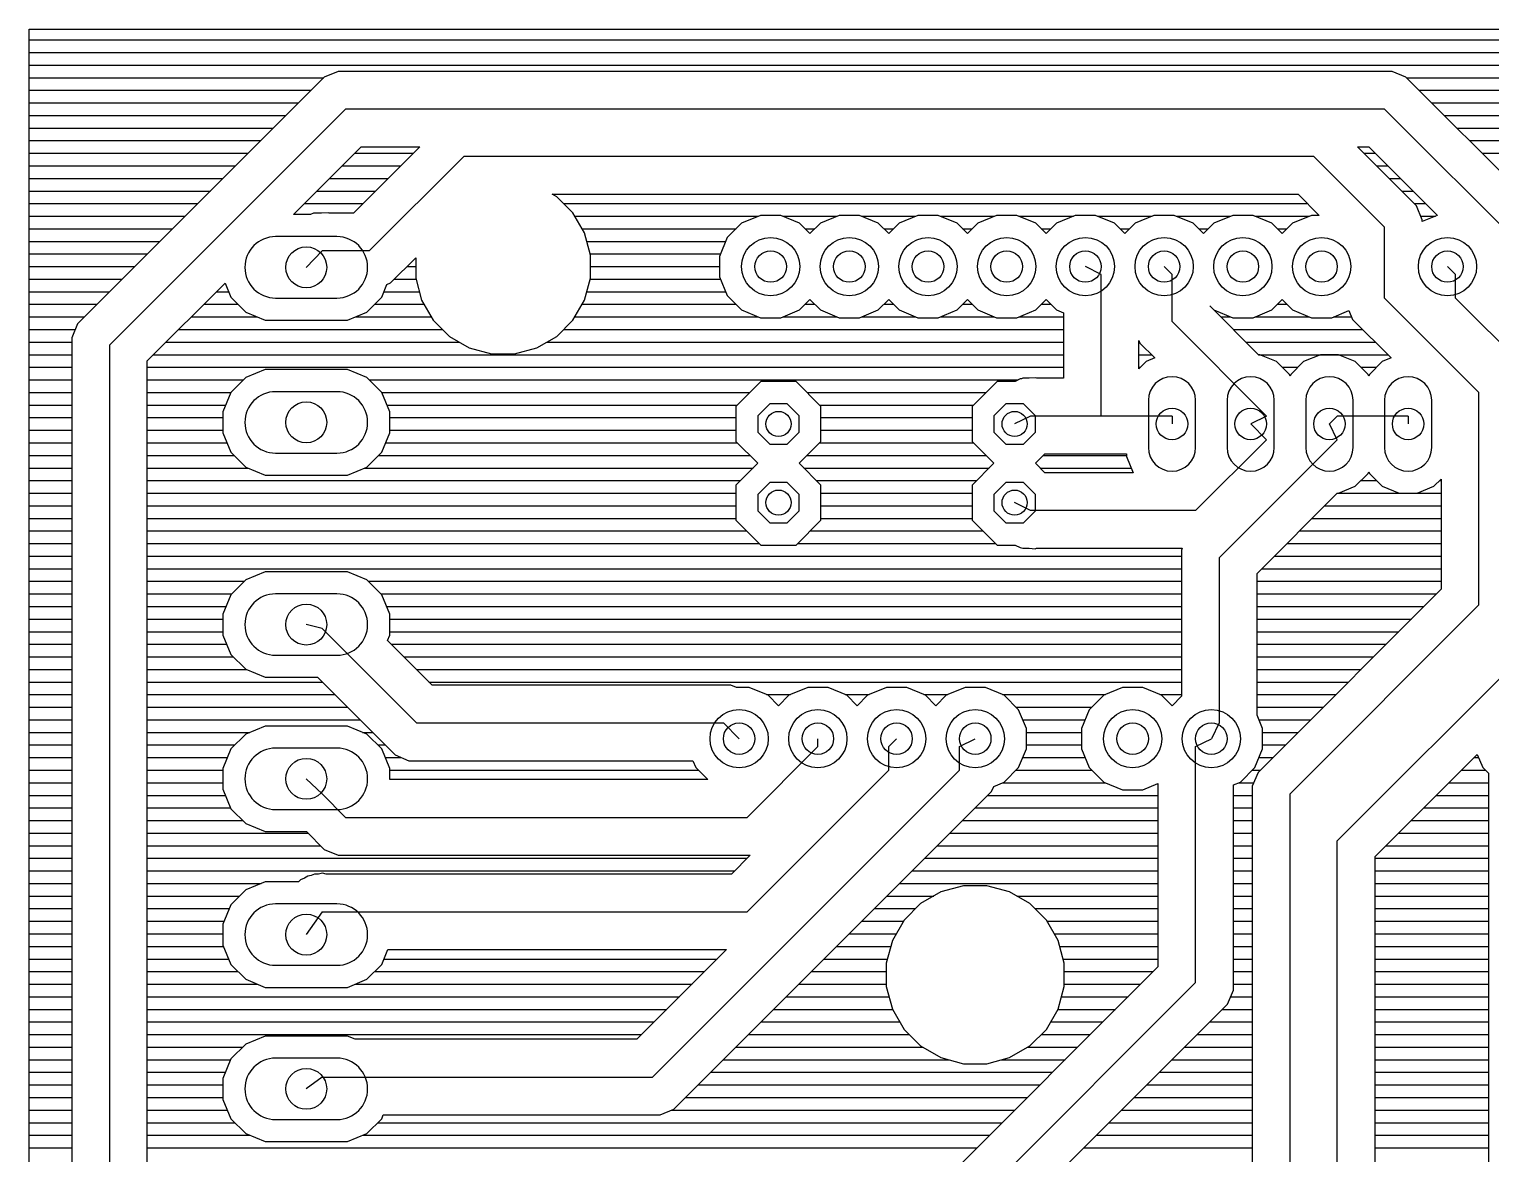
# Model space of a CAD drawing. Extents: x 1 to 104, y 1 to 79.
# Drawn here: x 1.22 to 48.39, y 42.48 to 78.78 of the extents above; entities that cross this region are included whole.
import ezdxf

# ---------------------------------------------------------------- set-up
doc = ezdxf.new("R2010")
doc.units = 0
for name, color, linetype in [('16', 174, 'CONTINUOUS'), ('17', 94, 'CONTINUOUS'), ('44', 250, 'CONTINUOUS')]:
    doc.layers.add(name, color=color, linetype=linetype)

# ---------------------------------------------------------------- blocks, each defined once
blk = doc.blocks.new('ROUNDP')
blk.add_circle((0, 0), 0.5)
blk = doc.blocks.new('LONGP100')
blk.add_lwpolyline([(-0.5, -0.5), (0.5, -0.5, 1), (0.5, 0.5), (-0.5, 0.5, 1)], format="xyb", close=True)
blk = doc.blocks.new('OCTAGONP')
blk.add_lwpolyline([(-0.5, -0.2071), (-0.5, 0.2071), (-0.2071, 0.5), (0.2071, 0.5), (0.5, 0.2071), (0.5, -0.2071), (0.2071, -0.5), (-0.2071, -0.5)], close=True)

msp = doc.modelspace()

# ---------------------------------------------------------------- linework, layer by layer
at = {"layer": '16'}
for p, q in [((1.2192, 1.2192), (1.2192, 78.7808)), ((1.2192, 78.7808), (103.8608, 78.7808)), ((1.2192, 78.4352), (103.8608, 78.4352)), ((1.2192, 78.0288), (103.8608, 78.0288)), ((1.2192, 77.6224), (103.8608, 77.6224)), ((11.1875, 77.4192), (10.7394, 77.2336)), ((44.7155, 77.4192), (11.1875, 77.4192)), ((45.2005, 77.4192), (44.7155, 77.4192)), ((45.6486, 77.2336), (45.2005, 77.4192)), ((1.2192, 77.216), (10.7218, 77.216)), ((10.3964, 76.8906), (2.7764, 69.2706)), ((10.7394, 77.2336), (10.3964, 76.8906)), ((50.2206, 72.6616), (45.6486, 77.2336)), ((45.6662, 77.216), (103.8608, 77.216)), ((1.2192, 76.8096), (10.3154, 76.8096)), ((46.0726, 76.8096), (103.8608, 76.8096)), ((1.2192, 76.4032), (9.909, 76.4032)), ((1.2192, 75.9968), (9.5026, 75.9968)), ((11.43, 76.2), (3.81, 68.58)), ((44.958, 76.2), (11.43, 76.2)), ((49.53, 71.628), (44.958, 76.2)), ((46.479, 76.4032), (103.8608, 76.4032)), ((46.8854, 75.9968), (103.8608, 75.9968)), ((1.2192, 75.5904), (9.0962, 75.5904)), ((47.2918, 75.5904), (54.0542, 75.5904)), ((1.2192, 75.184), (8.6898, 75.184)), ((47.6982, 75.184), (53.6478, 75.184)), ((1.2192, 74.7776), (8.2834, 74.7776)), ((9.7506, 72.7964), (11.935, 74.9808)), ((13.8206, 74.9808), (11.687, 72.8472)), ((11.7318, 74.7776), (13.6174, 74.7776)), ((11.935, 74.9808), (13.8206, 74.9808)), ((15.24, 74.676), (12.192, 71.628)), ((42.672, 74.676), (15.24, 74.676)), ((44.958, 72.39), (42.672, 74.676)), ((45.6486, 73.4236), (44.0914, 74.9808)), ((44.0914, 74.9808), (44.453, 74.9808)), ((44.2946, 74.7776), (44.6562, 74.7776)), ((44.453, 74.9808), (46.6628, 72.771)), ((48.1046, 74.7776), (53.2414, 74.7776)), ((1.2192, 74.3712), (7.877, 74.3712)), ((11.3254, 74.3712), (13.211, 74.3712)), ((44.701, 74.3712), (45.0626, 74.3712)), ((1.2192, 73.9648), (7.4706, 73.9648)), ((10.919, 73.9648), (12.8046, 73.9648)), ((45.1074, 73.9648), (45.469, 73.9648)), ((1.2192, 73.5584), (7.0642, 73.5584)), ((1.2192, 73.152), (6.6578, 73.152)), ((10.1062, 73.152), (11.9918, 73.152)), ((10.5126, 73.5584), (12.3982, 73.5584)), ((18.241, 73.3759), (18.1009, 73.4568)), ((18.1009, 73.4568), (42.167, 73.4568)), ((18.7659, 72.851), (18.241, 73.3759)), ((18.4649, 73.152), (42.4718, 73.152)), ((42.167, 73.4568), (42.8528, 72.771)), ((45.5138, 73.5584), (45.8754, 73.5584)), ((45.9916, 73.0806), (45.6486, 73.4236)), ((45.9202, 73.152), (46.2818, 73.152)), ((1.2192, 72.7456), (6.2514, 72.7456)), ((10.2953, 72.7964), (9.7506, 72.7964)), ((10.3958, 72.8409), (10.2953, 72.7964)), ((10.4112, 72.8413), (10.3958, 72.8409)), ((10.4255, 72.8472), (10.4112, 72.8413)), ((10.6532, 72.8472), (10.4255, 72.8472)), ((10.8807, 72.8527), (10.6532, 72.8472)), ((10.8951, 72.8472), (10.8807, 72.8527)), ((11.687, 72.8472), (10.8951, 72.8472)), ((19.1371, 72.2082), (18.7659, 72.851)), ((18.8268, 72.7456), (24.7563, 72.7456)), ((24.8176, 72.771), (24.2108, 72.5196)), ((25.4744, 72.771), (24.8176, 72.771)), ((26.0812, 72.5196), (25.4744, 72.771)), ((25.5357, 72.7456), (27.2963, 72.7456)), ((27.3576, 72.771), (26.7508, 72.5196)), ((28.0144, 72.771), (27.3576, 72.771)), ((28.6212, 72.5196), (28.0144, 72.771)), ((28.0757, 72.7456), (29.8363, 72.7456)), ((29.8976, 72.771), (29.2908, 72.5196)), ((30.5544, 72.771), (29.8976, 72.771)), ((31.1612, 72.5196), (30.5544, 72.771)), ((30.6157, 72.7456), (32.3763, 72.7456)), ((32.4376, 72.771), (31.8308, 72.5196)), ((33.0944, 72.771), (32.4376, 72.771)), ((33.7012, 72.5196), (33.0944, 72.771)), ((33.1557, 72.7456), (34.9163, 72.7456)), ((34.9776, 72.771), (34.3708, 72.5196)), ((35.6344, 72.771), (34.9776, 72.771)), ((36.2412, 72.5196), (35.6344, 72.771)), ((35.6957, 72.7456), (37.4563, 72.7456)), ((37.5176, 72.771), (36.9108, 72.5196)), ((38.1744, 72.771), (37.5176, 72.771)), ((38.7812, 72.5196), (38.1744, 72.771)), ((38.2357, 72.7456), (39.9963, 72.7456)), ((40.0576, 72.771), (39.4508, 72.5196)), ((40.7144, 72.771), (40.0576, 72.771)), ((41.3212, 72.5196), (40.7144, 72.771)), ((40.7757, 72.7456), (42.5363, 72.7456)), ((42.5976, 72.771), (41.9908, 72.5196)), ((42.8528, 72.771), (42.5976, 72.771)), ((46.1772, 72.6325), (45.9916, 73.0806)), ((46.1304, 72.7456), (46.6003, 72.7456)), ((46.6616, 72.771), (46.1772, 72.5704)), ((46.6628, 72.771), (46.6616, 72.771)), ((1.2192, 72.3392), (5.845, 72.3392)), ((19.0614, 72.3392), (24.0303, 72.3392)), ((19.3292, 71.4912), (19.1371, 72.2082)), ((24.2108, 72.5196), (23.7463, 72.0552)), ((26.416, 72.1849), (26.0812, 72.5196)), ((26.2617, 72.3392), (26.5703, 72.3392)), ((26.7508, 72.5196), (26.416, 72.1849)), ((28.956, 72.1849), (28.6212, 72.5196)), ((28.8017, 72.3392), (29.1103, 72.3392)), ((29.2908, 72.5196), (28.956, 72.1849)), ((31.496, 72.1849), (31.1612, 72.5196)), ((31.3417, 72.3392), (31.6503, 72.3392)), ((31.8308, 72.5196), (31.496, 72.1849)), ((34.036, 72.1849), (33.7012, 72.5196)), ((33.8817, 72.3392), (34.1903, 72.3392)), ((34.3708, 72.5196), (34.036, 72.1849)), ((36.576, 72.1849), (36.2412, 72.5196)), ((36.4217, 72.3392), (36.7303, 72.3392)), ((36.9108, 72.5196), (36.576, 72.1849)), ((39.116, 72.1849), (38.7812, 72.5196)), ((38.9617, 72.3392), (39.2703, 72.3392)), ((39.4508, 72.5196), (39.116, 72.1849)), ((41.656, 72.1849), (41.3212, 72.5196)), ((41.5017, 72.3392), (41.8103, 72.3392)), ((41.9908, 72.5196), (41.656, 72.1849)), ((44.958, 70.104), (44.958, 72.39)), ((46.1772, 72.5704), (46.1772, 72.6325)), ((1.2192, 71.9328), (5.4386, 71.9328)), ((19.2109, 71.9328), (23.6956, 71.9328)), ((23.7463, 72.0552), (23.495, 71.4484)), ((1.2192, 71.5264), (5.0322, 71.5264)), ((10.668, 71.628), (10.16, 71.0946)), ((12.192, 71.628), (10.668, 71.628)), ((12.8826, 70.5944), (13.6908, 71.4026)), ((13.6908, 71.4026), (13.6908, 70.7488)), ((19.3198, 71.5264), (23.5273, 71.5264)), ((19.3292, 70.7488), (19.3292, 71.4912)), ((23.495, 71.4484), (23.495, 70.7916)), ((1.2192, 71.12), (4.6258, 71.12)), ((13.4082, 71.12), (13.6908, 71.12)), ((19.3292, 71.12), (23.495, 71.12)), ((23.495, 70.7916), (23.7463, 70.1848)), ((35.814, 70.866), (35.306, 71.12)), ((35.814, 66.294), (35.814, 70.866)), ((38.1, 70.866), (37.846, 71.12)), ((38.1, 69.342), (38.1, 70.866)), ((47.244, 70.866), (46.99, 71.12)), ((47.244, 70.104), (47.244, 70.866)), ((1.2192, 70.7136), (4.2194, 70.7136)), ((1.2192, 70.3072), (3.813, 70.3072)), ((5.0292, 68.075), (7.5387, 70.5845)), ((7.2614, 70.3072), (7.6535, 70.3072)), ((7.5387, 70.5845), (7.7267, 70.1306)), ((12.5933, 70.1306), (12.7653, 70.5458)), ((12.6665, 70.3072), (13.8091, 70.3072)), ((12.7653, 70.5458), (12.8826, 70.5944)), ((13.0018, 70.7136), (13.7002, 70.7136)), ((13.6908, 70.7488), (13.8829, 70.0318)), ((19.1371, 70.0318), (19.3292, 70.7488)), ((19.2109, 70.3072), (23.6956, 70.3072)), ((19.3198, 70.7136), (23.5273, 70.7136)), ((1.2192, 69.9008), (3.4066, 69.9008)), ((6.855, 69.9008), (7.9565, 69.9008)), ((7.7267, 70.1306), (8.2054, 69.6519)), ((12.1146, 69.6519), (12.5933, 70.1306)), ((12.3635, 69.9008), (13.9586, 69.9008)), ((13.8829, 70.0318), (14.2541, 69.389)), ((18.7659, 69.389), (19.1371, 70.0318)), ((19.0614, 69.9008), (24.0303, 69.9008)), ((23.7463, 70.1848), (24.2108, 69.7203)), ((26.0812, 69.7203), (26.416, 70.0551)), ((26.2617, 69.9008), (26.5703, 69.9008)), ((26.416, 70.0551), (26.7508, 69.7203)), ((28.6212, 69.7203), (28.956, 70.0551)), ((28.8017, 69.9008), (29.1103, 69.9008)), ((28.956, 70.0551), (29.2908, 69.7203)), ((31.1612, 69.7203), (31.496, 70.0551)), ((31.3417, 69.9008), (31.6503, 69.9008)), ((31.496, 70.0551), (31.8308, 69.7203)), ((33.7012, 69.7203), (34.036, 70.0551)), ((33.8817, 69.9008), (34.1903, 69.9008)), ((34.036, 70.0551), (34.3708, 69.7203)), ((39.3192, 69.847), (39.3192, 69.8519)), ((39.3192, 69.8519), (39.4508, 69.7203)), ((40.891, 68.2752), (39.3192, 69.847)), ((41.3212, 69.7203), (41.656, 70.0551)), ((41.5017, 69.9008), (41.8103, 69.9008)), ((41.656, 70.0551), (41.9908, 69.7203)), ((48.006, 67.056), (44.958, 70.104)), ((49.53, 67.818), (47.244, 70.104)), ((1.2192, 69.4944), (3.0002, 69.4944)), ((6.4486, 69.4944), (8.5856, 69.4944)), ((8.2054, 69.6519), (8.8309, 69.3928)), ((8.8309, 69.3928), (11.4891, 69.3928)), ((11.4891, 69.3928), (12.1146, 69.6519)), ((11.7344, 69.4944), (14.1932, 69.4944)), ((14.2541, 69.389), (14.779, 68.8641)), ((18.241, 68.8641), (18.7659, 69.389)), ((18.8268, 69.4944), (24.7563, 69.4944)), ((24.2108, 69.7203), (24.8176, 69.469)), ((24.8176, 69.469), (25.4744, 69.469)), ((25.4744, 69.469), (26.0812, 69.7203)), ((25.5357, 69.4944), (27.2963, 69.4944)), ((26.7508, 69.7203), (27.3576, 69.469)), ((27.3576, 69.469), (28.0144, 69.469)), ((28.0144, 69.469), (28.6212, 69.7203)), ((28.0757, 69.4944), (29.8363, 69.4944)), ((29.2908, 69.7203), (29.8976, 69.469)), ((29.8976, 69.469), (30.5544, 69.469)), ((30.5544, 69.469), (31.1612, 69.7203)), ((30.6157, 69.4944), (32.3763, 69.4944)), ((31.8308, 69.7203), (32.4376, 69.469)), ((32.4376, 69.469), (33.0944, 69.469)), ((33.0944, 69.469), (33.7012, 69.7203)), ((33.1557, 69.4944), (34.5948, 69.4944)), ((34.3708, 69.7203), (34.5948, 69.6276)), ((34.5948, 69.6276), (34.5948, 67.5132)), ((41.148, 66.294), (38.1, 69.342)), ((39.4508, 69.7203), (40.0576, 69.469)), ((39.6718, 69.4944), (39.9963, 69.4944)), ((40.0576, 69.469), (40.7144, 69.469)), ((40.7144, 69.469), (41.3212, 69.7203)), ((40.7757, 69.4944), (42.5363, 69.4944)), ((41.9908, 69.7203), (42.5976, 69.469)), ((42.5976, 69.469), (43.2544, 69.469)), ((43.2544, 69.469), (43.8066, 69.6977)), ((43.3157, 69.4944), (43.8909, 69.4944)), ((43.8066, 69.6977), (43.9244, 69.4134)), ((43.9244, 69.4134), (45.1693, 68.1685)), ((1.2192, 69.088), (2.7008, 69.088)), ((2.7764, 69.2706), (2.5908, 68.8225)), ((6.0422, 69.088), (14.555, 69.088)), ((18.465, 69.088), (34.5948, 69.088)), ((40.0782, 69.088), (44.2498, 69.088)), ((1.2192, 68.6816), (2.5908, 68.6816)), ((2.5908, 68.8225), (2.5908, 18.0455)), ((3.81, 68.58), (3.81, 18.288)), ((5.6358, 68.6816), (15.095, 68.6816)), ((14.779, 68.8641), (15.4218, 68.4929)), ((15.4218, 68.4929), (16.1388, 68.3008)), ((16.8812, 68.3008), (17.5982, 68.4929)), ((17.5982, 68.4929), (18.241, 68.8641)), ((17.925, 68.6816), (34.5948, 68.6816)), ((37.0332, 67.8186), (37.0332, 68.7316)), ((37.0332, 68.7316), (37.0664, 68.6514)), ((37.0332, 68.6816), (37.0539, 68.6816)), ((37.0664, 68.6514), (37.5493, 68.1685)), ((40.4846, 68.6816), (44.6562, 68.6816)), ((1.2192, 68.2752), (2.5908, 68.2752)), ((5.0292, 35.7094), (5.0292, 68.075)), ((5.2294, 68.2752), (34.5948, 68.2752)), ((16.1388, 68.3008), (16.8812, 68.3008)), ((37.0332, 68.2752), (37.4426, 68.2752)), ((37.2655, 68.0509), (37.0332, 67.8186)), ((37.5493, 68.1685), (37.2655, 68.0509)), ((40.933, 68.2752), (40.891, 68.2752)), ((40.891, 68.2752), (45.0626, 68.2752)), ((41.4745, 68.0509), (40.933, 68.2752)), ((41.8889, 67.6365), (41.4745, 68.0509)), ((42.3455, 68.0509), (41.9311, 67.6365)), ((42.887, 68.2752), (42.3455, 68.0509)), ((43.473, 68.2752), (42.887, 68.2752)), ((44.0145, 68.0509), (43.473, 68.2752)), ((44.4289, 67.6365), (44.0145, 68.0509)), ((44.8855, 68.0509), (44.4711, 67.6365)), ((45.1693, 68.1685), (44.8855, 68.0509)), ((1.2192, 67.8688), (2.5908, 67.8688)), ((1.2192, 67.4624), (2.5908, 67.4624)), ((5.0292, 67.8688), (34.5948, 67.8688)), ((5.0292, 67.4624), (8.1343, 67.4624)), ((8.2054, 67.5335), (7.7267, 67.0548)), ((8.8309, 67.7926), (8.2054, 67.5335)), ((11.4891, 67.7926), (8.8309, 67.7926)), ((12.1146, 67.5335), (11.4891, 67.7926)), ((12.5933, 67.0548), (12.1146, 67.5335)), ((12.1857, 67.4624), (33.1386, 67.4624)), ((33.1997, 67.4929), (33.037, 67.4116)), ((33.2442, 67.4961), (33.1997, 67.4929)), ((33.2855, 67.5132), (33.2442, 67.4961)), ((33.4847, 67.5132), (33.2855, 67.5132)), ((33.6835, 67.5273), (33.4847, 67.5132)), ((33.7259, 67.5132), (33.6835, 67.5273)), ((34.5948, 67.5132), (33.7259, 67.5132)), ((37.0332, 67.8688), (37.0834, 67.8688)), ((41.6566, 67.8688), (42.1634, 67.8688)), ((41.91, 67.5856), (41.8889, 67.6365)), ((41.9311, 67.6365), (41.91, 67.5856)), ((44.1966, 67.8688), (44.7034, 67.8688)), ((44.45, 67.5856), (44.4289, 67.6365)), ((44.4711, 67.6365), (44.45, 67.5856)), ((1.2192, 67.056), (2.5908, 67.056)), ((5.0292, 67.056), (7.7279, 67.056)), ((7.7267, 67.0548), (7.4676, 66.4293)), ((12.5921, 67.056), (24.4763, 67.056)), ((12.8524, 66.4293), (12.5933, 67.0548)), ((24.8319, 67.4116), (24.0284, 66.6081)), ((25.9681, 67.4116), (24.8319, 67.4116)), ((26.7716, 66.6081), (25.9681, 67.4116)), ((26.3237, 67.056), (32.0963, 67.056)), ((32.4519, 67.4116), (31.6484, 66.6081)), ((33.037, 67.4116), (32.4519, 67.4116)), ((48.006, 60.198), (48.006, 67.056)), ((1.2192, 66.6496), (2.5908, 66.6496)), ((5.0292, 66.6496), (7.5589, 66.6496)), ((12.7612, 66.6496), (24.0699, 66.6496)), ((24.0284, 66.6081), (24.0284, 65.4719)), ((26.7301, 66.6496), (31.6899, 66.6496)), ((26.7716, 65.4719), (26.7716, 66.6081)), ((31.6484, 66.6081), (31.6484, 65.4719)), ((1.2192, 66.2432), (2.5908, 66.2432)), ((5.0292, 66.2432), (7.4676, 66.2432)), ((7.4676, 66.4293), (7.4676, 65.7523)), ((12.8524, 65.7523), (12.8524, 66.4293)), ((12.8524, 66.2432), (24.0284, 66.2432)), ((26.7716, 66.2432), (31.6484, 66.2432)), ((33.528, 66.294), (33.02, 66.04)), ((35.814, 66.294), (33.528, 66.294)), ((38.1, 66.294), (35.814, 66.294)), ((38.1, 66.294), (38.1, 66.04)), ((41.148, 66.294), (40.64, 66.04)), ((41.148, 65.532), (40.64, 66.04)), ((43.434, 66.294), (43.18, 66.04)), ((43.434, 65.532), (43.18, 66.04)), ((45.72, 66.294), (43.434, 66.294)), ((45.72, 66.294), (45.72, 66.04)), ((1.2192, 65.8368), (2.5908, 65.8368)), ((5.0292, 65.8368), (7.4676, 65.8368)), ((7.4676, 65.7523), (7.7267, 65.1268)), ((12.5933, 65.1268), (12.8524, 65.7523)), ((12.8524, 65.8368), (24.0284, 65.8368)), ((26.7716, 65.8368), (31.6484, 65.8368)), ((1.2192, 65.4304), (2.5908, 65.4304)), ((5.0292, 65.4304), (7.6009, 65.4304)), ((7.7267, 65.1268), (8.2054, 64.6481)), ((12.1146, 64.6481), (12.5933, 65.1268)), ((12.7191, 65.4304), (24.0699, 65.4304)), ((24.0284, 65.4719), (24.7303, 64.77)), ((26.0697, 64.77), (26.7716, 65.4719)), ((26.7301, 65.4304), (31.6899, 65.4304)), ((31.6484, 65.4719), (32.3503, 64.77)), ((41.148, 65.532), (38.862, 63.246)), ((43.434, 65.532), (39.624, 61.722)), ((1.2192, 65.024), (2.5908, 65.024)), ((5.0292, 65.024), (7.8295, 65.024)), ((8.2054, 64.6481), (8.8309, 64.389)), ((11.4891, 64.389), (12.1146, 64.6481)), ((12.4905, 65.024), (24.4763, 65.024)), ((24.7303, 64.77), (24.0284, 64.0681)), ((26.7716, 64.0681), (26.0697, 64.77)), ((26.3237, 65.024), (32.0963, 65.024)), ((32.3503, 64.77), (31.6484, 64.0681)), ((33.6897, 64.77), (33.9945, 65.0748)), ((33.9945, 64.4652), (33.6897, 64.77)), ((33.9437, 65.024), (36.6268, 65.024)), ((33.9945, 65.0748), (36.0565, 65.0748)), ((36.0565, 65.0748), (36.6268, 65.0748)), ((36.6268, 65.0748), (36.6268, 64.985)), ((36.6268, 64.985), (36.8421, 64.4652)), ((1.2192, 64.6176), (2.5908, 64.6176)), ((1.2192, 64.2112), (2.5908, 64.2112)), ((5.0292, 64.6176), (8.279, 64.6176)), ((5.0292, 64.2112), (24.1715, 64.2112)), ((8.8309, 64.389), (11.4891, 64.389)), ((12.041, 64.6176), (24.5779, 64.6176)), ((26.2221, 64.6176), (32.1979, 64.6176)), ((26.6285, 64.2112), (31.7915, 64.2112)), ((33.8421, 64.6176), (36.779, 64.6176)), ((36.8421, 64.4652), (33.9945, 64.4652)), ((44.0145, 64.0291), (44.4289, 64.4435)), ((44.1966, 64.2112), (44.7034, 64.2112)), ((44.4289, 64.4435), (44.45, 64.4944)), ((44.45, 64.4944), (44.4711, 64.4435)), ((44.4711, 64.4435), (44.8855, 64.0291)), ((46.5545, 64.0291), (46.7868, 64.2614)), ((46.7366, 64.2112), (46.7868, 64.2112)), ((46.7868, 64.2614), (46.7868, 60.703)), ((1.2192, 63.8048), (2.5908, 63.8048)), ((5.0292, 63.8048), (24.0284, 63.8048)), ((24.0284, 64.0681), (24.0284, 62.9319)), ((26.7716, 62.9319), (26.7716, 64.0681)), ((26.7716, 63.8048), (31.6484, 63.8048)), ((31.6484, 64.0681), (31.6484, 62.9319)), ((40.8432, 61.217), (43.431, 63.8048)), ((43.431, 63.8048), (43.473, 63.8048)), ((43.473, 63.8048), (44.0145, 64.0291)), ((43.473, 63.8048), (45.427, 63.8048)), ((44.8855, 64.0291), (45.427, 63.8048)), ((45.427, 63.8048), (46.013, 63.8048)), ((46.013, 63.8048), (46.5545, 64.0291)), ((46.013, 63.8048), (46.7868, 63.8048)), ((1.2192, 63.3984), (2.5908, 63.3984)), ((5.0292, 63.3984), (24.0284, 63.3984)), ((26.7716, 63.3984), (31.6484, 63.3984)), ((33.528, 63.246), (33.02, 63.5)), ((38.862, 63.246), (33.528, 63.246)), ((43.0246, 63.3984), (46.7868, 63.3984)), ((1.2192, 62.992), (2.5908, 62.992)), ((5.0292, 62.992), (24.0284, 62.992)), ((24.0284, 62.9319), (24.8319, 62.1284)), ((25.9681, 62.1284), (26.7716, 62.9319)), ((26.7716, 62.992), (31.6484, 62.992)), ((31.6484, 62.9319), (32.4519, 62.1284)), ((42.6182, 62.992), (46.7868, 62.992)), ((1.2192, 62.5856), (2.5908, 62.5856)), ((5.0292, 62.5856), (24.3747, 62.5856)), ((26.4253, 62.5856), (31.9947, 62.5856)), ((42.2118, 62.5856), (46.7868, 62.5856)), ((1.2192, 62.1792), (2.5908, 62.1792)), ((5.0292, 62.1792), (24.7811, 62.1792)), ((24.8319, 62.1284), (25.9681, 62.1284)), ((26.0189, 62.1792), (32.4011, 62.1792)), ((32.4519, 62.1284), (33.037, 62.1284)), ((33.037, 62.1284), (33.1997, 62.0471)), ((33.1997, 62.0471), (33.2442, 62.0439)), ((33.2442, 62.0439), (33.2855, 62.0268)), ((33.2855, 62.0268), (33.4847, 62.0268)), ((33.4847, 62.0268), (33.6835, 62.0127)), ((33.6835, 62.0127), (33.7259, 62.0268)), ((33.7259, 62.0268), (38.4306, 62.0268)), ((38.4306, 62.0268), (38.4048, 61.9645)), ((38.4048, 61.9645), (38.4048, 57.2497)), ((41.8054, 62.1792), (46.7868, 62.1792)), ((1.2192, 61.7728), (2.5908, 61.7728)), ((1.2192, 61.3664), (2.5908, 61.3664)), ((5.0292, 61.7728), (38.4048, 61.7728)), ((5.0292, 61.3664), (38.4048, 61.3664)), ((39.624, 61.722), (39.624, 56.388)), ((40.9926, 61.3664), (46.7868, 61.3664)), ((41.399, 61.7728), (46.7868, 61.7728)), ((1.2192, 60.96), (2.5908, 60.96)), ((5.0292, 60.96), (8.1597, 60.96)), ((8.2054, 61.0057), (7.7267, 60.527)), ((8.8309, 61.2648), (8.2054, 61.0057)), ((11.4891, 61.2648), (8.8309, 61.2648)), ((12.1146, 61.0057), (11.4891, 61.2648)), ((12.5933, 60.527), (12.1146, 61.0057)), ((12.1603, 60.96), (38.4048, 60.96)), ((40.8432, 56.6377), (40.8432, 61.217)), ((40.8432, 60.96), (46.7868, 60.96)), ((1.2192, 60.5536), (2.5908, 60.5536)), ((5.0292, 60.5536), (7.7533, 60.5536)), ((7.7267, 60.527), (7.4676, 59.9015)), ((12.5667, 60.5536), (38.4048, 60.5536)), ((12.8524, 59.9015), (12.5933, 60.527)), ((40.8432, 60.5536), (46.6374, 60.5536)), ((46.7868, 60.703), (41.2194, 55.1356)), ((1.2192, 60.1472), (2.5908, 60.1472)), ((5.0292, 60.1472), (7.5694, 60.1472)), ((12.7506, 60.1472), (38.4048, 60.1472)), ((40.8432, 60.1472), (46.231, 60.1472)), ((41.91, 54.102), (48.006, 60.198)), ((1.2192, 59.7408), (2.5908, 59.7408)), ((5.0292, 59.7408), (7.4676, 59.7408)), ((7.4676, 59.9015), (7.4676, 59.2245)), ((10.668, 59.436), (10.16, 59.563)), ((10.668, 59.436), (13.716, 56.388)), ((12.8524, 59.2245), (12.8524, 59.9015)), ((12.8524, 59.7408), (38.4048, 59.7408)), ((40.8432, 59.7408), (45.8246, 59.7408)), ((1.2192, 59.3344), (2.5908, 59.3344)), ((5.0292, 59.3344), (7.4676, 59.3344)), ((7.4676, 59.2245), (7.7267, 58.599)), ((12.7796, 59.0486), (12.8524, 59.2245)), ((14.221, 57.6072), (12.7796, 59.0486)), ((12.8524, 59.3344), (38.4048, 59.3344)), ((40.8432, 59.3344), (45.4182, 59.3344)), ((1.2192, 58.928), (2.5908, 58.928)), ((1.2192, 58.5216), (2.5908, 58.5216)), ((5.0292, 58.928), (7.5904, 58.928)), ((5.0292, 58.5216), (7.8041, 58.5216)), ((7.7267, 58.599), (8.2054, 58.1203)), ((12.9002, 58.928), (38.4048, 58.928)), ((13.3066, 58.5216), (38.4048, 58.5216)), ((40.8432, 58.928), (45.0118, 58.928)), ((40.8432, 58.5216), (44.6054, 58.5216)), ((43.434, 52.578), (49.53, 58.674)), ((1.2192, 58.1152), (2.5908, 58.1152)), ((5.0292, 58.1152), (8.2177, 58.1152)), ((8.2054, 58.1203), (8.8309, 57.8612)), ((13.713, 58.1152), (38.4048, 58.1152)), ((40.8432, 58.1152), (44.199, 58.1152)), ((1.2192, 57.7088), (2.5908, 57.7088)), ((5.0292, 57.7088), (10.671, 57.7088)), ((8.8309, 57.8612), (10.5186, 57.8612)), ((10.5186, 57.8612), (13.0254, 55.3544)), ((14.1194, 57.7088), (38.4048, 57.7088)), ((23.8645, 57.6072), (14.221, 57.6072)), ((24.0485, 57.531), (23.8645, 57.6072)), ((40.8432, 57.7088), (43.7926, 57.7088)), ((1.2192, 57.3024), (2.5908, 57.3024)), ((5.0292, 57.3024), (11.0774, 57.3024)), ((24.4584, 57.531), (24.0485, 57.531)), ((25.0652, 57.2796), (24.4584, 57.531)), ((25.0103, 57.3024), (25.7897, 57.3024)), ((25.4, 56.9449), (25.0652, 57.2796)), ((25.7348, 57.2796), (25.4, 56.9449)), ((26.3416, 57.531), (25.7348, 57.2796)), ((26.9984, 57.531), (26.3416, 57.531)), ((27.6052, 57.2796), (26.9984, 57.531)), ((27.5503, 57.3024), (28.3297, 57.3024)), ((27.94, 56.9449), (27.6052, 57.2796)), ((28.2748, 57.2796), (27.94, 56.9449)), ((28.8816, 57.531), (28.2748, 57.2796)), ((29.5384, 57.531), (28.8816, 57.531)), ((30.1452, 57.2796), (29.5384, 57.531)), ((30.0903, 57.3024), (30.8697, 57.3024)), ((30.48, 56.9449), (30.1452, 57.2796)), ((30.8148, 57.2796), (30.48, 56.9449)), ((31.4216, 57.531), (30.8148, 57.2796)), ((32.0784, 57.531), (31.4216, 57.531)), ((32.6852, 57.2796), (32.0784, 57.531)), ((32.6303, 57.3024), (35.9497, 57.3024)), ((33.1496, 56.8152), (32.6852, 57.2796)), ((35.8948, 57.2796), (35.4304, 56.8152)), ((36.5016, 57.531), (35.8948, 57.2796)), ((37.1584, 57.531), (36.5016, 57.531)), ((37.7652, 57.2796), (37.1584, 57.531)), ((37.7103, 57.3024), (38.4048, 57.3024)), ((38.1, 56.9449), (37.7652, 57.2796)), ((38.4048, 57.2497), (38.1, 56.9449)), ((40.8432, 57.3024), (43.3862, 57.3024)), ((1.2192, 56.896), (2.5908, 56.896)), ((5.0292, 56.896), (11.4838, 56.896)), ((33.0689, 56.896), (35.5111, 56.896)), ((33.401, 56.2084), (33.1496, 56.8152)), ((35.4304, 56.8152), (35.179, 56.2084)), ((40.8432, 56.896), (42.9798, 56.896)), ((41.021, 56.2084), (40.8432, 56.6377)), ((1.2192, 56.4896), (2.5908, 56.4896)), ((5.0292, 56.4896), (11.8902, 56.4896)), ((8.8309, 56.2864), (8.2054, 56.0273)), ((11.4891, 56.2864), (8.8309, 56.2864)), ((12.1146, 56.0273), (11.4891, 56.2864)), ((13.716, 56.388), (23.622, 56.388)), ((23.622, 56.388), (24.13, 55.88)), ((33.2845, 56.4896), (35.2955, 56.4896)), ((33.401, 55.5516), (33.401, 56.2084)), ((35.179, 56.2084), (35.179, 55.5516)), ((39.624, 56.388), (39.37, 55.88)), ((40.9045, 56.4896), (42.5734, 56.4896)), ((41.021, 55.5516), (41.021, 56.2084)), ((1.2192, 56.0832), (2.5908, 56.0832)), ((1.2192, 55.6768), (2.5908, 55.6768)), ((5.0292, 56.0832), (8.3403, 56.0832)), ((5.0292, 55.6768), (7.8549, 55.6768)), ((8.2054, 56.0273), (7.7267, 55.5486)), ((11.9797, 56.0832), (12.2966, 56.0832)), ((12.5933, 55.5486), (12.1146, 56.0273)), ((12.4651, 55.6768), (12.703, 55.6768)), ((26.67, 55.626), (26.67, 55.88)), ((28.956, 55.626), (29.21, 55.88)), ((31.242, 55.626), (31.75, 55.88)), ((33.401, 56.0832), (35.179, 56.0832)), ((33.401, 55.6768), (35.179, 55.6768)), ((38.862, 55.626), (39.37, 55.88)), ((41.021, 56.0832), (42.167, 56.0832)), ((41.021, 55.6768), (41.7606, 55.6768)), ((1.2192, 55.2704), (2.5908, 55.2704)), ((5.0292, 55.2704), (7.6115, 55.2704)), ((7.7267, 55.5486), (7.4676, 54.9231)), ((12.8524, 54.9231), (12.5933, 55.5486)), ((12.7085, 55.2704), (13.2282, 55.2704)), ((13.0254, 55.3544), (13.4735, 55.1688)), ((24.384, 53.34), (26.67, 55.626)), ((28.956, 54.864), (28.956, 55.626)), ((31.242, 54.864), (31.242, 55.626)), ((33.1496, 54.9448), (33.401, 55.5516)), ((33.2845, 55.2704), (35.2955, 55.2704)), ((35.179, 55.5516), (35.4304, 54.9448)), ((38.862, 48.006), (38.862, 55.626)), ((40.7696, 54.9448), (41.021, 55.5516)), ((40.9045, 55.2704), (41.3542, 55.2704)), ((44.6532, 52.073), (47.953, 55.3728)), ((47.8506, 55.2704), (47.9955, 55.2704)), ((47.953, 55.3728), (48.1303, 54.9448)), ((1.2192, 54.864), (2.5908, 54.864)), ((5.0292, 54.864), (7.4676, 54.864)), ((7.4676, 54.9231), (7.4676, 54.2461)), ((12.8524, 54.5592), (12.8524, 54.9231)), ((12.8524, 54.864), (22.8111, 54.864)), ((13.4735, 55.1688), (22.6376, 55.1688)), ((21.336, 44.958), (31.242, 54.864)), ((22.6376, 55.1688), (22.7304, 54.9448)), ((22.7304, 54.9448), (23.1159, 54.5592)), ((24.384, 50.292), (28.956, 54.864)), ((32.6852, 54.4804), (33.1496, 54.9448)), ((33.0689, 54.864), (35.5111, 54.864)), ((35.4304, 54.9448), (35.8948, 54.4804)), ((40.3052, 54.4804), (40.7696, 54.9448)), ((40.6889, 54.864), (40.9478, 54.864)), ((40.8764, 54.7926), (40.6908, 54.3445)), ((41.2194, 55.1356), (40.8764, 54.7926)), ((47.4442, 54.864), (48.2111, 54.864)), ((48.1303, 54.9448), (48.3108, 54.7643)), ((48.3108, 54.7643), (48.3108, 40.891)), ((1.2192, 54.4576), (2.5908, 54.4576)), ((5.0292, 54.4576), (7.4676, 54.4576)), ((7.4676, 54.2461), (7.7267, 53.6206)), ((10.668, 54.102), (10.16, 54.5846)), ((23.1159, 54.5592), (12.8524, 54.5592)), ((32.2756, 54.1734), (32.3442, 54.3391)), ((32.3442, 54.3391), (32.6852, 54.4804)), ((32.6303, 54.4576), (35.9497, 54.4576)), ((35.8948, 54.4804), (36.5016, 54.229)), ((37.1584, 54.229), (37.6428, 54.4296)), ((37.6428, 54.4296), (37.6428, 48.511)), ((40.0812, 54.3876), (40.3052, 54.4804)), ((40.0812, 48.2485), (40.0812, 54.3876)), ((40.2503, 54.4576), (40.7376, 54.4576)), ((40.6908, 54.3445), (40.6908, 41.6541)), ((47.0378, 54.4576), (48.3108, 54.4576)), ((1.2192, 54.0512), (2.5908, 54.0512)), ((5.0292, 54.0512), (7.5483, 54.0512)), ((10.668, 54.102), (11.43, 53.34)), ((22.3696, 44.2674), (32.2756, 54.1734)), ((32.1534, 54.0512), (37.6428, 54.0512)), ((36.5016, 54.229), (37.1584, 54.229)), ((40.0812, 54.0512), (40.6908, 54.0512)), ((41.91, 38.1), (41.91, 54.102)), ((46.6314, 54.0512), (48.3108, 54.0512)), ((1.2192, 53.6448), (2.5908, 53.6448)), ((5.0292, 53.6448), (7.7167, 53.6448)), ((7.7267, 53.6206), (8.2054, 53.1419)), ((11.43, 53.34), (24.384, 53.34)), ((31.747, 53.6448), (37.6428, 53.6448)), ((40.0812, 53.6448), (40.6908, 53.6448)), ((46.225, 53.6448), (48.3108, 53.6448)), ((1.2192, 53.2384), (2.5908, 53.2384)), ((1.2192, 52.832), (2.5908, 52.832)), ((5.0292, 53.2384), (8.1089, 53.2384)), ((5.0292, 52.832), (10.2138, 52.832)), ((8.2054, 53.1419), (8.8309, 52.8828)), ((8.8309, 52.8828), (10.163, 52.8828)), ((10.163, 52.8828), (10.7394, 52.3064)), ((30.9342, 52.832), (37.6428, 52.832)), ((31.3406, 53.2384), (37.6428, 53.2384)), ((40.0812, 53.2384), (40.6908, 53.2384)), ((40.0812, 52.832), (40.6908, 52.832)), ((45.4122, 52.832), (48.3108, 52.832)), ((45.8186, 53.2384), (48.3108, 53.2384)), ((1.2192, 52.4256), (2.5908, 52.4256)), ((5.0292, 52.4256), (10.6202, 52.4256)), ((30.5278, 52.4256), (37.6428, 52.4256)), ((40.0812, 52.4256), (40.6908, 52.4256)), ((43.434, 37.338), (43.434, 52.578)), ((45.0058, 52.4256), (48.3108, 52.4256)), ((1.2192, 52.0192), (2.5908, 52.0192)), ((5.0292, 52.0192), (24.387, 52.0192)), ((10.7394, 52.3064), (11.1875, 52.1208)), ((11.1875, 52.1208), (24.4886, 52.1208)), ((24.4886, 52.1208), (23.879, 51.5112)), ((30.1214, 52.0192), (37.6428, 52.0192)), ((40.0812, 52.0192), (40.6908, 52.0192)), ((44.6532, 37.2334), (44.6532, 52.073)), ((44.6532, 52.0192), (48.3108, 52.0192)), ((1.2192, 51.6128), (2.5908, 51.6128)), ((5.0292, 51.6128), (23.9806, 51.6128)), ((10.2092, 51.4473), (10.0988, 51.3759)), ((10.3207, 51.4678), (10.2092, 51.4473)), ((10.4255, 51.5112), (10.3207, 51.4678)), ((10.557, 51.5112), (10.4255, 51.5112)), ((10.6863, 51.5349), (10.557, 51.5112)), ((10.7971, 51.5112), (10.6863, 51.5349)), ((23.879, 51.5112), (10.7971, 51.5112)), ((29.715, 51.6128), (37.6428, 51.6128)), ((40.0812, 51.6128), (40.6908, 51.6128)), ((44.6532, 51.6128), (48.3108, 51.6128)), ((1.2192, 51.2064), (2.5908, 51.2064)), ((5.0292, 51.2064), (8.7083, 51.2064)), ((8.2054, 50.9981), (7.7267, 50.5194)), ((8.8309, 51.2572), (8.2054, 50.9981)), ((9.909, 51.2572), (8.8309, 51.2572)), ((9.9774, 51.3256), (9.909, 51.2572)), ((10.0988, 51.3759), (9.9774, 51.3256)), ((29.3086, 51.2064), (37.6428, 51.2064)), ((31.3721, 51.1302), (30.6421, 50.9346)), ((32.1279, 51.1302), (31.3721, 51.1302)), ((32.8579, 50.9346), (32.1279, 51.1302)), ((40.0812, 51.2064), (40.6908, 51.2064)), ((44.6532, 51.2064), (48.3108, 51.2064)), ((1.2192, 50.8), (2.5908, 50.8)), ((5.0292, 50.8), (8.0073, 50.8)), ((7.7267, 50.5194), (7.4676, 49.8939)), ((28.9022, 50.8), (30.409, 50.8)), ((29.9877, 50.5567), (29.4533, 50.0223)), ((30.6421, 50.9346), (29.9877, 50.5567)), ((33.5123, 50.5567), (32.8579, 50.9346)), ((33.091, 50.8), (37.6428, 50.8)), ((34.0467, 50.0223), (33.5123, 50.5567)), ((40.0812, 50.8), (40.6908, 50.8)), ((44.6532, 50.8), (48.3108, 50.8)), ((1.2192, 50.3936), (2.5908, 50.3936)), ((5.0292, 50.3936), (7.6746, 50.3936)), ((10.668, 50.292), (10.16, 49.5554)), ((10.668, 50.292), (24.384, 50.292)), ((28.4958, 50.3936), (29.8245, 50.3936)), ((29.4533, 50.0223), (29.0754, 49.3679)), ((33.6755, 50.3936), (37.6428, 50.3936)), ((34.4246, 49.3679), (34.0467, 50.0223)), ((40.0812, 50.3936), (40.6908, 50.3936)), ((44.6532, 50.3936), (48.3108, 50.3936)), ((1.2192, 49.9872), (2.5908, 49.9872)), ((1.2192, 49.5808), (2.5908, 49.5808)), ((5.0292, 49.9872), (7.5062, 49.9872)), ((5.0292, 49.5808), (7.4676, 49.5808)), ((7.4676, 49.8939), (7.4676, 49.2169)), ((27.683, 49.5808), (29.1983, 49.5808)), ((28.0894, 49.9872), (29.433, 49.9872)), ((34.067, 49.9872), (37.6428, 49.9872)), ((34.3017, 49.5808), (37.6428, 49.5808)), ((40.0812, 49.9872), (40.6908, 49.9872)), ((40.0812, 49.5808), (40.6908, 49.5808)), ((44.6532, 49.9872), (48.3108, 49.9872)), ((44.6532, 49.5808), (48.3108, 49.5808)), ((1.2192, 49.1744), (2.5908, 49.1744)), ((5.0292, 49.1744), (7.4852, 49.1744)), ((7.4676, 49.2169), (7.7267, 48.5914)), ((12.5933, 48.5914), (12.7927, 49.0728)), ((12.7927, 49.0728), (23.7266, 49.0728)), ((23.7266, 49.0728), (20.831, 46.1772)), ((27.2766, 49.1744), (29.0236, 49.1744)), ((29.0754, 49.3679), (28.8798, 48.6379)), ((34.6202, 48.6379), (34.4246, 49.3679)), ((34.4764, 49.1744), (37.6428, 49.1744)), ((40.0812, 49.1744), (40.6908, 49.1744)), ((44.6532, 49.1744), (48.3108, 49.1744)), ((1.2192, 48.768), (2.5908, 48.768)), ((5.0292, 48.768), (7.6535, 48.768)), ((7.7267, 48.5914), (8.2054, 48.1127)), ((12.1146, 48.1127), (12.5933, 48.5914)), ((12.6665, 48.768), (23.4218, 48.768)), ((26.8702, 48.768), (28.9147, 48.768)), ((28.8798, 48.6379), (28.8798, 47.8821)), ((34.5853, 48.768), (37.6428, 48.768)), ((34.6202, 47.8821), (34.6202, 48.6379)), ((40.0812, 48.768), (40.6908, 48.768)), ((44.6532, 48.768), (48.3108, 48.768)), ((1.2192, 48.3616), (2.5908, 48.3616)), ((5.0292, 48.3616), (7.9565, 48.3616)), ((8.2054, 48.1127), (8.8309, 47.8536)), ((11.4891, 47.8536), (12.1146, 48.1127)), ((12.3635, 48.3616), (23.0154, 48.3616)), ((37.6428, 48.511), (25.9794, 36.8476)), ((26.4638, 48.3616), (28.8798, 48.3616)), ((34.6202, 48.3616), (37.4934, 48.3616)), ((40.0812, 48.3616), (40.6908, 48.3616)), ((40.0812, 47.7635), (40.0812, 48.2485)), ((44.6532, 48.3616), (48.3108, 48.3616)), ((1.2192, 47.9552), (2.5908, 47.9552)), ((5.0292, 47.9552), (8.5856, 47.9552)), ((8.8309, 47.8536), (11.4891, 47.8536)), ((11.7344, 47.9552), (22.609, 47.9552)), ((26.0574, 47.9552), (28.8798, 47.9552)), ((26.67, 35.814), (38.862, 48.006)), ((28.8798, 47.8821), (29.0754, 47.1521)), ((34.4246, 47.1521), (34.6202, 47.8821)), ((34.6202, 47.9552), (37.087, 47.9552)), ((39.8956, 47.3154), (40.0812, 47.7635)), ((40.0812, 47.9552), (40.6908, 47.9552)), ((44.6532, 47.9552), (48.3108, 47.9552)), ((1.2192, 47.5488), (2.5908, 47.5488)), ((5.0292, 47.5488), (22.2026, 47.5488)), ((25.651, 47.5488), (28.9691, 47.5488)), ((28.0416, 35.4614), (39.8956, 47.3154)), ((34.5309, 47.5488), (36.6806, 47.5488)), ((39.9923, 47.5488), (40.6908, 47.5488)), ((44.6532, 47.5488), (48.3108, 47.5488)), ((1.2192, 47.1424), (2.5908, 47.1424)), ((1.2192, 46.736), (2.5908, 46.736)), ((5.0292, 47.1424), (21.7962, 47.1424)), ((5.0292, 46.736), (21.3898, 46.736)), ((24.8382, 46.736), (29.3157, 46.736)), ((25.2446, 47.1424), (29.081, 47.1424)), ((29.0754, 47.1521), (29.4533, 46.4977)), ((34.0467, 46.4977), (34.4246, 47.1521)), ((34.1843, 46.736), (35.8678, 46.736)), ((34.419, 47.1424), (36.2742, 47.1424)), ((39.3162, 46.736), (40.6908, 46.736)), ((39.7226, 47.1424), (40.6908, 47.1424)), ((44.6532, 47.1424), (48.3108, 47.1424)), ((44.6532, 46.736), (48.3108, 46.736)), ((1.2192, 46.3296), (2.5908, 46.3296)), ((5.0292, 46.3296), (20.9834, 46.3296)), ((8.8309, 46.2788), (8.2054, 46.0197)), ((11.4891, 46.2788), (8.8309, 46.2788)), ((11.7344, 46.1772), (11.4891, 46.2788)), ((24.4318, 46.3296), (29.6213, 46.3296)), ((29.4533, 46.4977), (29.9877, 45.9633)), ((33.5123, 45.9633), (34.0467, 46.4977)), ((33.8787, 46.3296), (35.4614, 46.3296)), ((38.9098, 46.3296), (40.6908, 46.3296)), ((44.6532, 46.3296), (48.3108, 46.3296)), ((1.2192, 45.9232), (2.5908, 45.9232)), ((5.0292, 45.9232), (8.1089, 45.9232)), ((8.2054, 46.0197), (7.7267, 45.541)), ((20.831, 46.1772), (11.7344, 46.1772)), ((24.0254, 45.9232), (30.0571, 45.9232)), ((29.9877, 45.9633), (30.6421, 45.5854)), ((32.8579, 45.5854), (33.5123, 45.9633)), ((33.4429, 45.9232), (35.055, 45.9232)), ((38.5034, 45.9232), (40.6908, 45.9232)), ((44.6532, 45.9232), (48.3108, 45.9232)), ((1.2192, 45.5168), (2.5908, 45.5168)), ((5.0292, 45.5168), (7.7167, 45.5168)), ((7.7267, 45.541), (7.4676, 44.9155)), ((23.619, 45.5168), (30.8982, 45.5168)), ((30.6421, 45.5854), (31.3721, 45.3898)), ((31.3721, 45.3898), (32.1279, 45.3898)), ((32.1279, 45.3898), (32.8579, 45.5854)), ((32.6018, 45.5168), (34.6486, 45.5168)), ((38.097, 45.5168), (40.6908, 45.5168)), ((44.6532, 45.5168), (48.3108, 45.5168)), ((1.2192, 45.1104), (2.5908, 45.1104)), ((5.0292, 45.1104), (7.5483, 45.1104)), ((7.4676, 44.9155), (7.4676, 44.2385)), ((10.668, 44.958), (10.16, 44.577)), ((10.668, 44.958), (21.336, 44.958)), ((23.2126, 45.1104), (34.2422, 45.1104)), ((37.6906, 45.1104), (40.6908, 45.1104)), ((44.6532, 45.1104), (48.3108, 45.1104)), ((1.2192, 44.704), (2.5908, 44.704)), ((5.0292, 44.704), (7.4676, 44.704)), ((22.8062, 44.704), (33.8358, 44.704)), ((37.2842, 44.704), (40.6908, 44.704)), ((44.6532, 44.704), (48.3108, 44.704)), ((1.2192, 44.2976), (2.5908, 44.2976)), ((1.2192, 43.8912), (2.5908, 43.8912)), ((5.0292, 44.2976), (7.4676, 44.2976)), ((5.0292, 43.8912), (7.6115, 43.8912)), ((7.4676, 44.2385), (7.7267, 43.613)), ((21.5785, 43.7388), (22.0266, 43.9244)), ((21.9464, 43.8912), (33.023, 43.8912)), ((22.0266, 43.9244), (22.3696, 44.2674)), ((22.3998, 44.2976), (33.4294, 44.2976)), ((36.4714, 43.8912), (40.6908, 43.8912)), ((36.8778, 44.2976), (40.6908, 44.2976)), ((44.6532, 44.2976), (48.3108, 44.2976)), ((44.6532, 43.8912), (48.3108, 43.8912)), ((1.2192, 43.4848), (2.5908, 43.4848)), ((5.0292, 43.4848), (7.8549, 43.4848)), ((7.7267, 43.613), (8.2054, 43.1343)), ((12.1146, 43.1343), (12.5933, 43.613)), ((12.4651, 43.4848), (32.6166, 43.4848)), ((12.5933, 43.613), (12.6454, 43.7388)), ((12.6454, 43.7388), (21.5785, 43.7388)), ((36.065, 43.4848), (40.6908, 43.4848)), ((44.6532, 43.4848), (48.3108, 43.4848)), ((1.2192, 43.0784), (2.5908, 43.0784)), ((5.0292, 43.0784), (8.3403, 43.0784)), ((8.2054, 43.1343), (8.8309, 42.8752)), ((11.4891, 42.8752), (12.1146, 43.1343)), ((11.9797, 43.0784), (32.2102, 43.0784)), ((35.6586, 43.0784), (40.6908, 43.0784)), ((44.6532, 43.0784), (48.3108, 43.0784)), ((1.2192, 42.672), (2.5908, 42.672)), ((5.0292, 42.672), (31.8038, 42.672)), ((8.8309, 42.8752), (11.4891, 42.8752)), ((35.2522, 42.672), (40.6908, 42.672)), ((44.6532, 42.672), (48.3108, 42.672))]:
    msp.add_line(p, q, dxfattribs=at)
at = {"layer": '44'}
for centre, radius in [((10.16, 71.0946), 0.6604), ((25.146, 71.12), 0.508), ((27.686, 71.12), 0.508), ((30.226, 71.12), 0.508), ((32.766, 71.12), 0.508), ((35.306, 71.12), 0.508), ((37.846, 71.12), 0.508), ((40.386, 71.12), 0.508), ((42.926, 71.12), 0.508), ((46.99, 71.12), 0.508), ((10.16, 66.0908), 0.6604), ((38.1, 66.04), 0.508), ((40.64, 66.04), 0.508), ((43.18, 66.04), 0.508), ((45.72, 66.04), 0.508), ((25.4, 66.04), 0.4064), ((33.02, 66.04), 0.4064), ((25.4, 63.5), 0.4064), ((33.02, 63.5), 0.4064), ((10.16, 59.563), 0.6604), ((24.13, 55.88), 0.508), ((26.67, 55.88), 0.508), ((29.21, 55.88), 0.508), ((31.75, 55.88), 0.508), ((36.83, 55.88), 0.508), ((39.37, 55.88), 0.508), ((10.16, 54.5846), 0.6604), ((10.16, 49.5554), 0.6604), ((10.16, 44.577), 0.6604)]:
    msp.add_circle(centre, radius, dxfattribs=at)

# ---------------------------------------------------------------- block references
at = {"layer": '17'}
for name, p, xscale, yscale in [('LONGP100', (10.16, 71.0946), 1.9812, 1.9812), ('LONGP100', (10.16, 66.0908), 1.9812, 1.9812), ('OCTAGONP', (25.4, 66.04), 1.3208, 1.3208), ('OCTAGONP', (33.02, 66.04), 1.3208, 1.3208), ('OCTAGONP', (25.4, 63.5), 1.3208, 1.3208), ('OCTAGONP', (33.02, 63.5), 1.3208, 1.3208), ('LONGP100', (10.16, 59.563), 1.9812, 1.9812), ('ROUNDP', (24.13, 55.88), 1.8796, 1.8796), ('ROUNDP', (26.67, 55.88), 1.8796, 1.8796), ('ROUNDP', (29.21, 55.88), 1.8796, 1.8796), ('ROUNDP', (31.75, 55.88), 1.8796, 1.8796), ('ROUNDP', (36.83, 55.88), 1.8796, 1.8796), ('ROUNDP', (39.37, 55.88), 1.8796, 1.8796), ('LONGP100', (10.16, 54.5846), 1.9812, 1.9812), ('LONGP100', (10.16, 49.5554), 1.9812, 1.9812), ('LONGP100', (10.16, 44.577), 1.9812, 1.9812)]:
    msp.add_blockref(name, p, dxfattribs=dict(at, xscale=xscale, yscale=yscale))
at = {"layer": '17', "rotation": 90}
for name, p, xscale, yscale in [('ROUNDP', (25.146, 71.12), 1.8796, 1.8796), ('ROUNDP', (27.686, 71.12), 1.8796, 1.8796), ('ROUNDP', (30.226, 71.12), 1.8796, 1.8796), ('ROUNDP', (32.766, 71.12), 1.8796, 1.8796), ('ROUNDP', (35.306, 71.12), 1.8796, 1.8796), ('ROUNDP', (37.846, 71.12), 1.8796, 1.8796), ('ROUNDP', (40.386, 71.12), 1.8796, 1.8796), ('ROUNDP', (42.926, 71.12), 1.8796, 1.8796), ('ROUNDP', (46.99, 71.12), 1.8796, 1.8796), ('LONGP100', (38.1, 66.04), 1.524, 1.524), ('LONGP100', (40.64, 66.04), 1.524, 1.524), ('LONGP100', (43.18, 66.04), 1.524, 1.524), ('LONGP100', (45.72, 66.04), 1.524, 1.524)]:
    msp.add_blockref(name, p, dxfattribs=dict(at, xscale=xscale, yscale=yscale))

doc.saveas('drawing.dxf')
